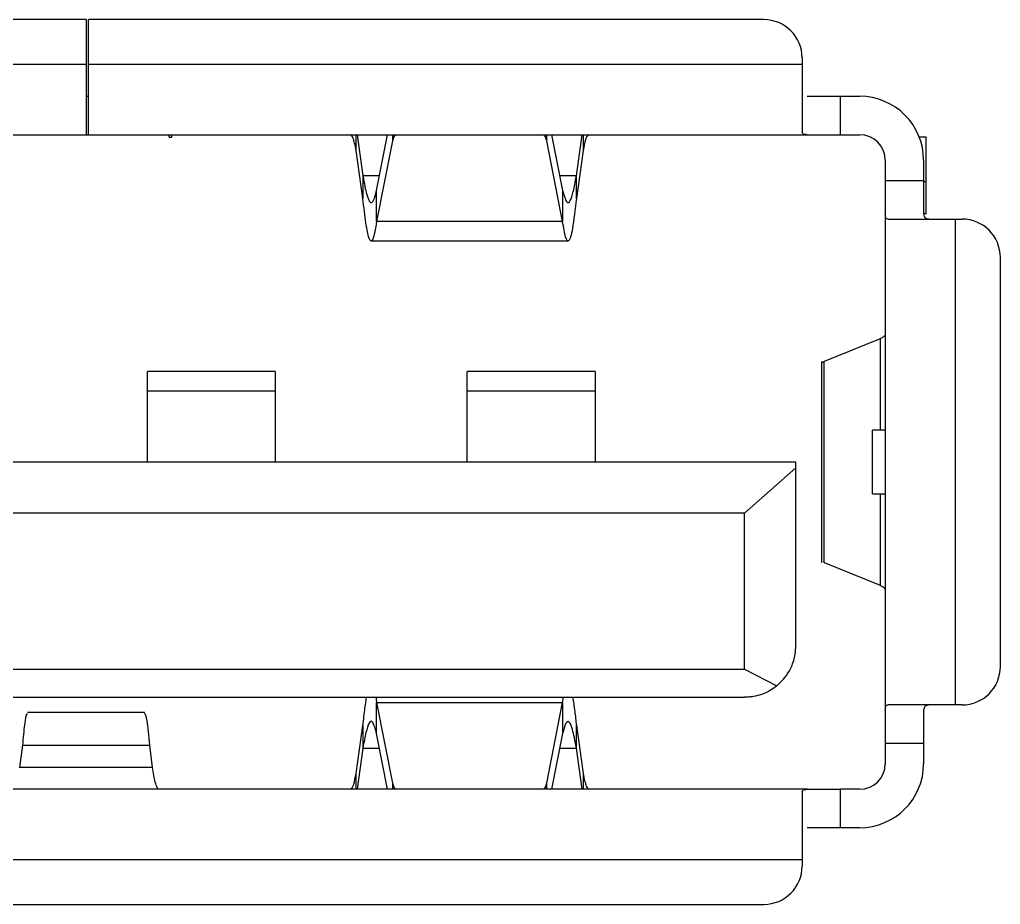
# Model space of a CAD drawing. Header units: millimetres. Extents: x -29 to 45, y -58 to 43.
# Drawn here: x -0.52 to 7.15, y -28.1 to -21.18 of the extents above; entities that cross this region are included whole.
import ezdxf

# ---------------------------------------------------------------- set-up
doc = ezdxf.new("R2010")
doc.units = ezdxf.units.MM

msp = doc.modelspace()

# ---------------------------------------------------------------- linework, layer by layer
at = {"color": 7, "linetype": 'Continuous', "lineweight": 25}
for p, q in [((0, -21.18), (-5.3, -21.18)), ((0, -21.18), (0, -22.08)), ((0.02, -22.08), (0.02, -21.18)), ((5.3, -21.18), (0.02, -21.18)), ((0, -21.53), (-5.6, -21.53)), ((5.6, -21.53), (0.02, -21.53)), ((5.6, -21.48), (5.6, -22.0592)), ((0, -21.78), (0.02, -21.78)), ((5.6402, -21.78), (6.05, -21.78)), ((5.9, -22.08), (5.9, -21.78)), ((-6.05, -22.08), (6.05, -22.08)), ((0.65, -22.1), (0.65, -22.08)), ((0.67, -22.1), (0.67, -22.08)), ((2.1121, -22.2048), (2.1121, -22.08)), ((2.1192, -22.08), (2.1649, -22.4029)), ((2.2724, -22.5161), (2.3578, -22.08)), ((2.3958, -22.08), (2.3958, -22.1291)), ((3.603, -22.1291), (3.603, -22.08)), ((3.641, -22.08), (3.7265, -22.5161)), ((3.834, -22.4029), (3.8796, -22.08)), ((3.8867, -22.08), (3.8867, -22.2048)), ((0.65, -22.1), (0.67, -22.1)), ((2.3958, -22.1291), (2.2724, -22.7593)), ((3.7265, -22.7593), (3.603, -22.1291)), ((6.57, -22.1), (6.5165, -22.1)), ((6.57, -22.7), (6.57, -22.1)), ((2.1649, -22.5781), (2.1121, -22.2048)), ((3.8867, -22.2048), (3.834, -22.5781)), ((6.25, -22.28), (6.25, -27)), ((6.55, -22.28), (6.55, -22.6998)), ((2.1649, -22.4029), (2.1649, -22.5781)), ((2.2946, -22.4029), (2.1649, -22.4029)), ((3.834, -22.4029), (3.7043, -22.4029)), ((3.834, -22.5781), (3.834, -22.4029)), ((6.55, -22.44), (6.25, -22.44)), ((6.57, -22.45), (6.55, -22.45)), ((2.2724, -22.7593), (2.2724, -22.5161)), ((3.7265, -22.5161), (3.7265, -22.7593)), ((6.57, -22.7), (6.5501, -22.7)), ((3.7265, -22.7593), (2.2724, -22.7593)), ((6.2708, -22.74), (6.85, -22.74)), ((6.8, -26.54), (6.8, -22.74)), ((2.2296, -22.9108), (3.7693, -22.9108)), ((7.15, -26.24), (7.15, -23.04)), ((6.2091, -23.6759), (5.7721, -23.8534)), ((6.2091, -23.6759), (6.2091, -24.39)), ((5.75, -23.8534), (5.75, -25.4266)), ((5.7721, -23.8534), (5.7506, -23.8656)), ((5.7721, -25.4266), (5.7721, -23.8534)), ((1.48, -23.9332), (0.48, -23.9332)), ((0.48, -24.64), (0.48, -23.9332)), ((1.48, -23.9332), (1.48, -24.64)), ((3.98, -23.9332), (2.98, -23.9332)), ((2.98, -24.64), (2.98, -23.9332)), ((3.98, -23.9332), (3.98, -24.64)), ((0.48, -24.0837), (1.48, -24.0837)), ((2.98, -24.0837), (3.98, -24.0837)), ((6.15, -24.89), (6.15, -24.39)), ((6.25, -24.39), (6.15, -24.39)), ((5.55, -24.64), (-5.55, -24.64)), ((5.55, -24.6844), (5.15, -25.04)), ((5.55, -26.08), (5.55, -24.64)), ((6.15, -24.89), (6.25, -24.89)), ((6.2091, -24.89), (6.2091, -25.6041)), ((5.15, -25.04), (-5.15, -25.04)), ((5.15, -26.26), (5.15, -25.04)), ((5.7636, -25.4143), (5.7721, -25.4266)), ((5.7721, -25.4266), (6.2091, -25.6041)), ((-5.15, -26.26), (5.15, -26.26)), ((5.15, -26.26), (5.4021, -26.3905)), ((-5.15, -26.48), (5.15, -26.48)), ((2.2724, -26.5207), (2.3958, -27.1509)), ((2.2724, -26.5207), (3.7265, -26.5207)), ((2.2724, -26.7639), (2.2724, -26.5207)), ((3.603, -27.1509), (3.7265, -26.5207)), ((3.7265, -26.5207), (3.7265, -26.7639)), ((0.4575, -26.6), (-0.4575, -26.6)), ((6.85, -26.54), (6.2708, -26.54)), ((6.55, -26.5802), (6.55, -27)), ((2.1121, -27.0752), (2.1649, -26.7019)), ((2.1649, -26.7019), (2.1649, -26.8771)), ((2.3578, -27.2), (2.2724, -26.7639)), ((3.7265, -26.7639), (3.641, -27.2)), ((3.834, -26.8771), (3.834, -26.7019)), ((3.834, -26.7019), (3.8867, -27.0752)), ((6.25, -26.84), (6.55, -26.84)), ((-0.4974, -26.8559), (-0.5197, -27.0294)), ((-0.4974, -26.8559), (0.4974, -26.8559)), ((0.5197, -27.0294), (0.4974, -26.8559)), ((2.1649, -26.8771), (2.1192, -27.2)), ((2.1649, -26.8771), (2.2946, -26.8771)), ((3.7043, -26.8771), (3.834, -26.8771)), ((3.8796, -27.2), (3.834, -26.8771)), ((0.5197, -27.0294), (-0.5197, -27.0294)), ((2.1121, -27.2), (2.1121, -27.0752)), ((3.8867, -27.0752), (3.8867, -27.2)), ((5.6402, -27.2), (-5.6402, -27.2)), ((2.3958, -27.1509), (2.3958, -27.2)), ((3.603, -27.2), (3.603, -27.1509)), ((5.6, -27.2208), (5.6, -27.8)), ((5.9, -27.5), (5.9, -27.2)), ((6.05, -27.2), (5.9, -27.2)), ((6.05, -27.5), (5.9, -27.5)), ((-5.6, -27.75), (5.6, -27.75)), ((-5.3, -28.1), (5.3, -28.1))]:
    msp.add_line(p, q, dxfattribs=at)
at = {"color": 7, "linetype": 'Continuous', "lineweight": 25, "flags": 128}
for points in [[(2.4181, -22.08), (2.4069, -22.0979), (2.3958, -22.1291)], [(3.603, -22.1291), (3.5919, -22.0979), (3.5808, -22.08)], [(2.3958, -27.1509), (2.4069, -27.1821), (2.4181, -27.2)], [(3.5808, -27.2), (3.5919, -27.1821), (3.603, -27.1509)]]:
    msp.add_lwpolyline(points, dxfattribs=at)
at = {"color": 7, "linetype": 'Continuous', "lineweight": 25}
for centre, radius, start, end in [((5.3, -21.48), 0.3, 0, 90), ((6.05, -22.28), 0.5, 0, 90), ((6.05, -22.28), 0.2, 0, 90), ((6.85, -23.04), 0.3, 0, 90), ((6.85, -26.24), 0.3, 270, 0), ((6.05, -27), 0.2, 270, 0), ((6.05, -27), 0.5, 270, 0), ((5.3, -27.8), 0.3, 270, 0)]:
    msp.add_arc(centre, radius, start, end, dxfattribs=at)
for points, knots in [([(2.1121, -22.2048), (2.1081, -22.1846), (2.1001, -22.1441), (2.0858, -22.0933), (2.0754, -22.0851), (2.0691, -22.08)], [0, 0, 0, 0, 0.2805885, 0.5610159, 1, 1, 1, 1]), ([(3.9297, -22.08), (3.9257, -22.0821), (3.9177, -22.0863), (3.9034, -22.1235), (3.893, -22.174), (3.8867, -22.2048)], [0, 0, 0, 0, 0.280588, 0.561016, 1, 1, 1, 1]), ([(5.6402, -22.08), (5.6285, -22.0793), (5.6049, -22.0779), (5.6016, -22.0654), (5.6, -22.0592)], [0, 0, 0, 0, 0.496943, 1, 1, 1, 1]), ([(2.1649, -22.4029), (2.1749, -22.457), (2.195, -22.5652), (2.223, -22.6203), (2.2487, -22.6034), (2.2645, -22.5452), (2.2724, -22.5161)], [0, 0, 0, 0, 0.2796172, 0.5592374, 0.7796175, 1, 1, 1, 1]), ([(3.7265, -22.5161), (3.7365, -22.5515), (3.7566, -22.6222), (3.7846, -22.6097), (3.8103, -22.5332), (3.8261, -22.4463), (3.834, -22.4029)], [0, 0, 0, 0, 0.279617, 0.559237, 0.779617, 1, 1, 1, 1]), ([(2.2724, -22.7593), (2.2623, -22.8158), (2.2423, -22.929), (2.2143, -22.909), (2.1885, -22.7867), (2.1728, -22.6476), (2.1649, -22.5781)], [0, 0, 0, 0, 0.279621, 0.559242, 0.779621, 1, 1, 1, 1]), ([(3.834, -22.5781), (3.8239, -22.6647), (3.8039, -22.8378), (3.7759, -22.926), (3.7501, -22.8989), (3.7344, -22.8058), (3.7265, -22.7593)], [0, 0, 0, 0, 0.279621, 0.559242, 0.779621, 1, 1, 1, 1]), ([(6.2708, -22.74), (6.2646, -22.7384), (6.2521, -22.7351), (6.2507, -22.7115), (6.25, -22.6998)], [0, 0, 0, 0, 0.503057, 1, 1, 1, 1]), ([(6.55, -22.6998), (6.5524, -22.7132), (6.5566, -22.7371), (6.5868, -22.7391), (6.6, -22.74)], [0, 0, 0, 0, 0.56345, 1, 1, 1, 1]), ([(6.25, -23.6403), (6.2478, -23.6469), (6.244, -23.6588), (6.2198, -23.6707), (6.2091, -23.6759)], [0, 0, 0, 0, 0.559917, 1, 1, 1, 1]), ([(6.2091, -25.6041), (6.2222, -25.6107), (6.2456, -25.6226), (6.2487, -25.6345), (6.25, -25.6397)], [0, 0, 0, 0, 0.559916, 1, 1, 1, 1]), ([(5.4021, -26.3905), (5.4367, -26.3578), (5.4886, -26.3086), (5.5337, -26.2029), (5.5481, -26.1321), (5.5494, -26.0971), (5.55, -26.08)], [0, 0, 0, 0, 0.519968, 0.781676, 0.893123, 1, 1, 1, 1]), ([(5.4021, -26.3905), (5.3705, -26.4143), (5.3289, -26.4455), (5.2334, -26.4725), (5.1846, -26.4791), (5.1611, -26.4797), (5.15, -26.48)], [0, 0, 0, 0, 0.642134, 0.846459, 0.927213, 1, 1, 1, 1]), ([(2.1649, -26.7019), (2.1702, -26.6536), (2.1796, -26.5674), (2.1891, -26.5067), (2.1932, -26.48)], [0, 0, 0, 0, 0.559789, 1, 1, 1, 1]), ([(2.266, -26.48), (2.2672, -26.4872), (2.2693, -26.5001), (2.2714, -26.5144), (2.2724, -26.5207)], [0, 0, 0, 0, 0.559989, 1, 1, 1, 1]), ([(3.7265, -26.5207), (3.7277, -26.5127), (3.7298, -26.4985), (3.7319, -26.4856), (3.7328, -26.48)], [0, 0, 0, 0, 0.55999, 1, 1, 1, 1]), ([(3.8056, -26.48), (3.8109, -26.5147), (3.8204, -26.5767), (3.8298, -26.6636), (3.834, -26.7019)], [0, 0, 0, 0, 0.559789, 1, 1, 1, 1]), ([(-0.4575, -26.617), (-0.4602, -26.6126), (-0.4682, -26.5995), (-0.4814, -26.6857), (-0.4921, -26.7991), (-0.4974, -26.8559)], [0, 0, 0, 0, 0.198977, 0.599489, 1, 1, 1, 1]), ([(0.4974, -26.8559), (0.4906, -26.7818), (0.4773, -26.6361), (0.464, -26.6135), (0.4575, -26.6024)], [0, 0, 0, 0, 0.508924, 1, 1, 1, 1]), ([(6.25, -26.5802), (6.2507, -26.5685), (6.2521, -26.5449), (6.2646, -26.5416), (6.2708, -26.54)], [0, 0, 0, 0, 0.496943, 1, 1, 1, 1]), ([(6.6, -26.54), (6.5838, -26.5416), (6.5546, -26.5444), (6.5514, -26.5692), (6.55, -26.5802)], [0, 0, 0, 0, 0.553721, 1, 1, 1, 1]), ([(2.2724, -26.7639), (2.2623, -26.7285), (2.2423, -26.6578), (2.2143, -26.6703), (2.1885, -26.7468), (2.1728, -26.8337), (2.1649, -26.8771)], [0, 0, 0, 0, 0.279617, 0.559237, 0.779617, 1, 1, 1, 1]), ([(3.834, -26.8771), (3.8239, -26.823), (3.8039, -26.7148), (3.7759, -26.6597), (3.7501, -26.6766), (3.7344, -26.7348), (3.7265, -26.7639)], [0, 0, 0, 0, 0.279617, 0.559237, 0.779617, 1, 1, 1, 1]), ([(0.5696, -27.2), (0.565, -27.1971), (0.5556, -27.1913), (0.539, -27.1404), (0.527, -27.0715), (0.5197, -27.0294)], [0, 0, 0, 0, 0.280537, 0.561073, 1, 1, 1, 1]), ([(2.0691, -27.2), (2.0731, -27.1979), (2.0812, -27.1937), (2.0955, -27.1565), (2.1058, -27.106), (2.1121, -27.0752)], [0, 0, 0, 0, 0.280588, 0.561016, 1, 1, 1, 1]), ([(3.8867, -27.0752), (3.8907, -27.0954), (3.8988, -27.1359), (3.9131, -27.1867), (3.9234, -27.1949), (3.9297, -27.2)], [0, 0, 0, 0, 0.2805885, 0.5610159, 1, 1, 1, 1]), ([(5.6, -27.2208), (5.6016, -27.2146), (5.6049, -27.2021), (5.6285, -27.2007), (5.6402, -27.2)], [0, 0, 0, 0, 0.503092, 1, 1, 1, 1]), ([(5.8713, -27.2), (5.8767, -27.2), (5.8862, -27.2), (5.8958, -27.2), (5.9, -27.2)], [0, 0, 0, 0, 0.560979, 1, 1, 1, 1]), ([(5.9, -27.5), (5.8947, -27.5), (5.8851, -27.5), (5.8756, -27.5), (5.8714, -27.5)], [0, 0, 0, 0, 0.558907, 1, 1, 1, 1])]:
    msp.add_open_spline(points, degree=3, knots=knots, dxfattribs=at)
for points in [[(5.6402, -27.2), (5.6535, -27.2), (5.6801, -27.2), (5.7364, -27.2), (5.8007, -27.2), (5.8478, -27.2), (5.8713, -27.2)], [(5.8714, -27.5), (5.8478, -27.5), (5.8007, -27.5), (5.7364, -27.5), (5.6801, -27.5), (5.6535, -27.5), (5.6402, -27.5)]]:
    msp.add_open_spline(points, degree=3, dxfattribs=at)

doc.saveas('drawing.dxf')
